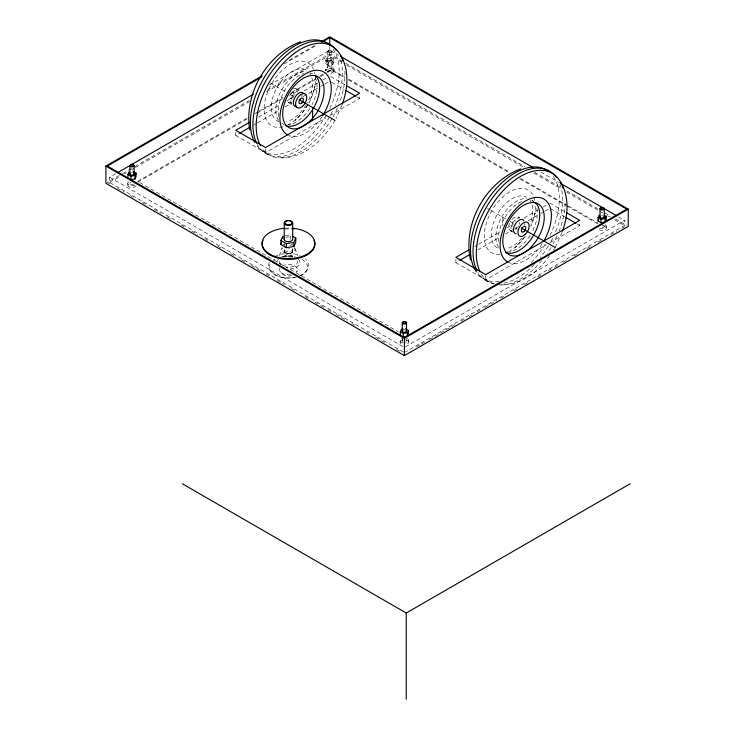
<?xml version="1.0" encoding="UTF-8"?>
<svg xmlns="http://www.w3.org/2000/svg" width="736" height="736" viewBox="0 0 736 736"><rect width="100%" height="100%" fill="white"/><g stroke="black" fill="none" stroke-linecap="round" stroke-linejoin="round"><path stroke-width="0.55" stroke-dasharray="3.68 2.76" d="M314.548 87.63L315.008 86.002L312.211 95.404L308.752 102.608M534.676 214.719L535.136 213.09L530.858 225.584M341.946 105.276L336.021 118.432M562.074 232.364L555.202 247.526M279.34 255.631L282.035 248.501M269.247 262.191C265.116 275.724 285.899 280.269 295.338 277.178M325.68 60.269L326.775 57.914L330.85 57.279L333.831 59L333.831 62.45L332.736 64.805L328.661 65.43L325.68 63.71L325.68 60.269L328.661 61.99A2.107 1.214 0 0 1 331.862 63.084A2.107 1.214 0 0 1 328.698 64.133A2.107 1.214 0 0 1 328.698 62.026L332.736 61.355L333.831 59M325.68 63.71L326.775 61.355L326.775 57.914M296.847 271.639L297.206 271.023M307.758 104.668L301.962 113.151L295.219 120.272L296.396 119.057M335.064 120.428C323.251 140.134 303.076 159.611 278.374 157.716M524.032 237.415L515.356 247.37L516.534 246.155M549.58 255.742C538.071 272.118 519.542 286.516 498.502 284.814A62.781 36.248 -60 0 0 541.457 260.94M553.325 250.268L554.576 248.437M288.963 60.352L315.827 44.841M284.087 64.023L316.848 45.117M403.383 352.02L109.618 182.418L109.618 177.247L115.57 173.816M269.266 85.082L329.756 50.158L338.716 55.329M119.296 175.545L107.382 182.418L111.357 184.718M122.802 173.512L134.182 166.943M134.743 166.621L249.348 100.455M267.076 90.224L329.756 54.032L341.697 60.922M109.618 182.418L119.536 176.695M124.494 173.834L126.482 172.684M131.431 169.823L134.412 168.112M135.406 167.532L249.44 101.697M266.294 91.963L329.756 55.329L341.706 62.229M247.048 118.156L137.604 181.341L398.286 331.844M255.006 113.556L257.996 111.835M258.989 111.265L282.872 97.474M291.824 92.304L315.698 78.522M319.682 76.222L325.652 72.772M326.646 72.202L331.623 69.331L344.558 76.792M137.604 182.206L247.048 119.02M257.002 113.27L282.872 98.339M290.83 93.739L315.698 79.378M320.675 76.507L323.665 74.787M327.64 72.487L331.623 70.187L344.558 77.657M258.492 117.144L280.269 104.576M287.196 100.574L293.14 97.152M304.023 90.859L317.878 82.864M322.828 80.003L327.778 77.151M235.732 132.36L235.732 135.461L239.688 133.17M253.543 125.175L256.514 123.464M257.508 122.884L278.291 110.888M285.218 106.886L291.152 103.463M303.03 96.6L319.856 86.894M320.85 86.314L323.822 84.603M324.806 84.033L329.756 81.172M235.732 135.461L265.576 152.692L325.956 117.834M329.912 115.552L359.6 98.412L359.6 95.303M474.674 246.523L477.646 244.812M478.63 244.242L500.406 231.674M507.334 227.672L513.268 224.241M524.161 217.957L538.016 209.953M542.966 207.101L546.922 204.81M455.869 259.449L455.869 262.559L458.841 260.838M477.646 249.982L499.413 237.415M505.356 233.984L514.262 228.841M515.255 228.27L519.211 225.98M528.117 220.837L539.994 213.983M540.988 213.412L543.95 211.701M544.944 211.131L549.893 208.27L564.816 216.89M455.869 262.559L485.714 279.79L546.094 244.932M550.05 242.65L579.738 225.501L579.738 221.37M405.37 346.858L624.514 220.331L624.514 225.501L405.37 352.029M416.65 346.803L420.422 344.623M421.415 344.052L425.38 341.762M429.346 339.471L457.13 323.435M461.095 321.144L465.06 318.854M469.025 316.563L473 314.272M476.965 311.981L480.93 309.69M484.904 307.4L496.8 300.527M500.774 298.236L504.74 295.946M513.664 290.794L517.638 288.503M524.584 284.492L527.556 282.771M537.473 277.049L541.448 274.758M548.384 270.747L553.343 267.886M554.337 267.315L557.318 265.595M563.27 262.154L566.242 260.443M574.181 255.861L578.146 253.57M587.07 248.409L591.045 246.118M597.982 242.107L603.934 238.676M610.88 234.664L616.832 231.233M621.791 228.362L624.772 226.651M274.666 256.726C282.458 252.66 292.247 252.264 300.288 255.834M300.288 275.568C307.298 273.838 311.641 264.196 305.412 259.072M284.814 256.662L288.484 255.926L292.155 256.662M290.6 253.166L291.824 252.844M291.98 275.531C287.509 277.104 281.989 275.338 279.772 271.023M326.775 61.355L330.85 60.729L333.831 62.45M285.016 235.824L290.343 235.005L290.343 239.08L287.141 239.568M285.145 252.844L286.378 253.166A4.223 2.438 0 0 0 292.56 251.684A4.223 2.438 0 0 0 288.484 248.621M269.174 154.882L266.009 153.677L263.378 151.533M489.311 281.971L486.146 280.766L483.515 278.631M279.091 121.891L277.288 120.888A29.293 16.91 -60 0 1 277.288 87.069A29.293 16.91 -60 0 1 306.572 70.159M540.868 172.04L559.783 182.96M618.544 216.881L624.514 220.331M345.653 63.213L524.768 166.621M534.373 172.169L561.586 187.873M566.554 190.753L599.389 209.705M604.9 212.888L610.862 216.329M615.314 218.896L626.75 225.501M346.684 65.099L523.94 167.44M533.894 173.181L561.78 189.281M566.757 192.16L598.626 210.551M599.619 211.131L602.609 212.851M607.586 215.731L609.574 216.881M614.56 219.751L624.514 225.501M348.533 79.092L509.717 172.15M520.665 178.471L567.428 205.473M568.422 206.043L598.276 223.275M348.533 79.957L507.73 171.865M519.671 178.756L565.441 205.178M566.435 205.758L598.276 224.14M330.749 76.581L344.678 84.622M549.893 203.099L564.816 211.72M331.743 82.322L343.684 89.222M356.62 96.683L359.6 98.412M576.757 223.781L579.738 225.501M295.89 88.67L300.362 91.255M518.264 217.056L519.754 217.92M290.812 93.932A3.165 1.831 -60 0 1 293.517 92.782L295.366 93.849M270.305 83.039L286.23 92.23M290.205 94.53L293.195 96.25M487.462 208.417L490.443 210.137M491.436 210.708L506.359 219.328M513.323 223.348L510.342 221.628A7.912 4.572 -60 0 1 519.156 217.884M290.352 98.265L292.192 99.332M515.494 228.252L517.344 229.319M287.978 102.378L291.557 104.448M510.352 230.773L512.587 232.061A7.912 4.572 -60 0 1 512.109 223.836A7.912 4.572 -60 0 1 519.34 217.994M109.618 177.247L404.377 347.429M117.318 188.158L124.264 192.17M130.226 195.61L135.194 198.481M142.149 202.492L148.111 205.933M154.063 209.374L161.018 213.385M166.98 216.826L171.948 219.696M180.881 224.857L184.856 227.148M191.811 231.168L197.772 234.609M204.728 238.62L208.702 240.911M217.635 246.072L221.61 248.372M230.552 253.534L234.526 255.824M241.482 259.836L245.447 262.136M251.408 265.576L260.351 270.738M266.312 274.178L269.293 275.899M277.233 280.48L284.188 284.501M291.143 288.512L295.118 290.803M305.044 296.544L308.025 298.264M314.98 302.275L323.923 307.436M327.897 309.736L331.872 312.027M335.837 314.318L347.76 321.2M351.734 323.5L355.709 325.79M366.629 332.102L368.616 333.242M375.572 337.263L380.54 340.124M381.533 340.704L384.514 342.424M396.428 349.306L400.402 351.596M475.309 270.241L476.459 272.09M294.943 248.501L297.629 255.631M606.344 226.366L606.344 228.086A4.223 2.438 0 0 1 602.131 230.524A4.223 2.438 0 0 1 597.908 228.086M502.881 217.313L502.881 225.934M485.714 275.65L485.714 279.79M408.6 340.538L408.6 342.258A4.223 2.438 0 0 1 405.472 344.614M402.27 338.33L402.27 340.538M400.154 340.538L400.154 342.258A4.223 2.438 0 0 0 403.282 344.614M333.978 69.11A4.223 2.438 0 0 1 327.649 71.226A4.223 2.438 0 0 1 327.649 67.004A4.223 2.438 0 0 1 333.978 69.11L333.978 70.84M332.736 61.355L332.736 64.805M331.862 51.446L331.862 69.11A2.107 1.214 0 0 1 328.698 70.168A2.107 1.214 0 0 1 328.698 68.062A2.107 1.214 0 0 1 331.862 69.11M331.623 69.331L331.623 70.187M330.85 57.279L330.85 60.729M329.756 46.396L329.756 55.329M328.661 61.99L328.661 65.43M327.649 51.446L327.649 69.11M325.533 69.11L325.533 70.84A4.223 2.438 0 0 1 330.124 68.411A4.223 2.438 0 0 1 333.914 71.263A4.223 2.438 0 0 1 328.661 73.186M292.707 249.329L292.707 257.085M284.262 244.159L284.262 247.259M284.262 249.329L284.262 257.085M265.576 148.562L265.576 152.692M127.788 183.282L127.788 185.003M284.409 256.45A4.223 2.438 0 0 1 288.484 254.647A4.223 2.438 0 0 1 292.56 256.45M292.56 244.794A4.223 2.438 0 0 1 292.146 245.382M292.56 248.704A4.223 2.438 0 0 1 288.484 251.767A4.223 2.438 0 0 1 284.409 248.704M133.832 183.89A2.107 1.214 0 0 1 130.723 184.248A2.107 1.214 0 0 1 130.511 182.418M136.086 185.638A4.223 2.438 0 0 1 129.021 186.732A4.223 2.438 0 0 1 130.916 182.648M134.992 185.003A4.223 2.438 0 0 1 128.662 184.764A4.223 2.438 0 0 1 129.895 181.176M131.459 172.629A2.107 1.214 0 0 1 132.554 172.629M603.621 225.501A2.107 1.214 0 0 1 603.621 227.231A2.107 1.214 0 0 1 600.631 227.231M602.131 225.648A4.223 2.438 0 0 1 606.344 228.086M605.112 224.646A4.223 2.438 0 0 1 605.112 228.086A4.223 2.438 0 0 1 599.141 228.086M601.579 215.712A2.107 1.214 0 0 1 602.674 215.712M405.867 339.673A2.107 1.214 0 0 1 405.867 341.394M402.886 341.394A2.107 1.214 0 0 1 402.886 339.673M405.472 339.903A4.223 2.438 0 0 1 408.6 342.258M400.154 342.258A4.223 2.438 0 0 1 403.282 339.903M406.493 338.422A4.223 2.438 0 0 1 408.563 340.851A4.223 2.438 0 0 1 405.472 342.884M403.282 342.884A4.223 2.438 0 0 1 400.191 340.851A4.223 2.438 0 0 1 402.27 338.422M403.834 329.875A2.107 1.214 0 0 1 404.929 329.875M283.912 244.821A5.281 3.045 0 0 1 283.388 244.085M285.044 229.062A26.386 15.235 0 0 1 294.207 229.292M285.044 228.197A26.386 15.235 0 0 1 291.925 228.197M292.477 243.745A4.186 2.42 0 0 1 289.864 245.631M284.436 244.26A4.186 2.42 0 0 1 284.179 243.644M285.862 237.36A4.186 2.42 0 0 1 291.714 237.875M283.112 126.73A36.294 20.958 -60 0 1 270.462 85.873A36.294 20.958 -60 0 1 313.462 69.239M314.548 72.284A36.294 20.958 -60 0 1 314.971 74.198M315.128 75.201A36.294 20.958 -60 0 1 308.918 102.911M307.906 104.751A36.294 20.958 -60 0 1 287.84 124.927M340.915 60.49A63.324 36.561 -60 0 1 335.23 105.303M332.46 111.292A63.324 36.561 -60 0 1 330.409 115.212M329.332 117.116A63.324 36.561 -60 0 1 257.26 144.44M344.844 71.3A62.781 36.248 -60 0 1 339.811 101.816M337.373 107.916A62.781 36.248 -60 0 1 333.022 116.739M331.954 118.634A62.781 36.248 -60 0 1 262.117 148.341M333.215 49.34A62.781 36.248 -60 0 1 329.756 108.532M326.158 115.294A62.781 36.248 -60 0 1 256.33 144.992M322.083 116.582A36.294 20.958 -60 0 1 288.402 135.341M284.28 124.936A29.293 16.91 -60 0 1 281.704 122.792M278.714 116.426A29.293 16.91 -60 0 1 303.416 73.628M310.426 73.039A29.293 16.91 -60 0 1 312.588 73.701M309.865 73.214A29.293 16.91 -60 0 1 310.85 74.879M311.935 77.786A29.293 16.91 -60 0 1 307.105 103.031M306.02 104.917A29.293 16.91 -60 0 1 286.571 121.725M315.266 77.519A29.201 16.854 -60 0 1 312.055 104.632M309.874 108.394A29.201 16.854 -60 0 1 288.006 124.734M278.53 120.354A29.201 16.854 -60 0 1 281.805 89.682A29.201 16.854 -60 0 1 306.728 71.502M301.999 94.88A7.912 4.572 -60 0 1 301.815 96.664M291.557 104.144A7.912 4.572 -60 0 1 292.45 95.827A7.912 4.572 -60 0 1 299.202 90.896M293.517 92.782A3.165 1.831 -60 0 1 293.866 95.698M293.517 96.444A3.165 1.831 -60 0 1 291.079 98.412A3.165 1.831 -60 0 1 289.69 96.821M289.772 96.103A3.165 1.831 -60 0 1 290.352 94.613M293.379 88.449A7.912 4.572 -60 0 1 297.528 92.294M291.934 101.991A7.912 4.572 -60 0 1 287.086 101.559M553.352 176.438A62.781 36.248 -60 0 1 549.884 235.63M545.192 244.26A62.781 36.248 -60 0 1 530.343 263.414M499.008 281.299A62.781 36.248 -60 0 1 475.364 270.379M560.013 184.322A63.324 36.561 -60 0 1 555.358 232.392M552.598 238.39A63.324 36.561 -60 0 1 550.004 243.257M548.348 246.1A63.324 36.561 -60 0 1 540.187 257.784M534.161 264.62A63.324 36.561 -60 0 1 501.768 283.461M494.307 283.507A63.324 36.561 -60 0 1 477.912 272.449M565.082 203.007A62.781 36.248 -60 0 1 559.148 231.04M557.069 235.998A62.781 36.248 -60 0 1 553.159 243.837M550.988 247.6A62.781 36.248 -60 0 1 547.418 253.12M494.196 284.032A62.781 36.248 -60 0 1 480.636 272.817M542.22 243.671A36.294 20.958 -60 0 1 507.573 261.933M500.066 254.417A36.294 20.958 -60 0 1 493.7 207.718A36.294 20.958 -60 0 1 535.109 201.287M535.55 206.549A36.294 20.958 -60 0 1 530.914 226.219M525.21 236.293A36.294 20.958 -60 0 1 509.892 251.004M532.11 200.45A29.293 16.91 -60 0 1 534.483 202.897M536.765 208.352A29.293 16.91 -60 0 1 531.723 232.714M530.058 235.529A29.293 16.91 -60 0 1 507.141 251.942M498.612 247.517A29.293 16.91 -60 0 1 501.897 216.752A29.293 16.91 -60 0 1 526.902 198.518M530.003 200.312A29.293 16.91 -60 0 1 531.401 202.888M532.073 204.884A29.293 16.91 -60 0 1 530.371 223.229M521.75 238.17A29.293 16.91 -60 0 1 506.708 248.814M497.426 247.986A29.293 16.91 -60 0 1 497.426 214.167A29.293 16.91 -60 0 1 526.709 197.257M519.708 222.465A7.912 4.572 -60 0 1 519.156 224.351M517.104 227.893A7.912 4.572 -60 0 1 515.752 229.319M511.511 231.122A7.912 4.572 -60 0 1 509.459 223.477M512.366 226.329A3.165 1.831 -60 0 1 512.725 222.999A3.165 1.831 -60 0 1 515.43 221.03M498.594 241.592A29.201 16.854 -60 0 1 522.652 201.112M531.631 200.496A29.201 16.854 -60 0 1 533.664 201.379M524.667 223.431A7.912 4.572 -60 0 1 524.474 225.216M294.271 247.572A6.679 3.855 0 0 1 288.484 253.359A6.679 3.855 0 0 1 282.698 247.572M286.378 253.166A4.223 2.438 0 0 1 285.504 249.329M298.411 259.118A11.454 6.615 0 0 1 288.484 269.045M277.03 262.43A11.454 6.615 0 0 1 278.567 259.118M282.753 256.698A11.454 6.615 0 0 1 294.216 256.698M297.077 260.746A8.896 5.134 0 0 1 286.184 267.039M280.784 264.638A8.896 5.134 0 0 1 279.892 260.746M288.484 256.938A8.896 5.134 0 0 1 290.784 257.112M301.916 259.238A18.998 10.966 0 0 1 297.988 276.488M297.114 276.764A18.998 10.966 0 0 1 276.534 275.512A18.998 10.966 0 0 1 270.14 264.15M273.415 260.314A18.998 10.966 0 0 1 275.052 259.238M281.676 256.754A18.998 10.966 0 0 1 295.292 256.754M282.109 265.99A9.025 5.207 0 0 1 293.977 265.54A9.025 5.207 0 0 1 296.304 272.274M290.821 274.703A9.025 5.207 0 0 1 279.772 268.327M328.265 52.311A2.107 1.214 0 0 0 331.798 51.759A2.107 1.214 0 0 0 329.213 50.269A2.107 1.214 0 0 0 328.265 52.311M328.642 51.658A1.582 0.911 0 0 0 331.283 51.253A1.582 0.911 0 0 0 329.351 50.14A1.582 0.911 0 0 0 328.642 51.658M328.265 60.499A2.107 1.214 0 0 0 331.798 59.947A2.107 1.214 0 0 0 329.213 58.457A2.107 1.214 0 0 0 328.265 60.499"/><path stroke-width="1.1" d="M342.268 104.172C347.981 88.596 349.425 70.205 340.74 55.448M562.405 231.27C568.109 215.694 569.554 197.303 560.878 182.546M127.926 177.882L127.926 174.432L129.021 172.077L129.021 174.377M127.926 174.432L130.916 176.162L130.916 179.602L134.992 178.977L134.992 175.527L136.086 173.172L133.096 171.451M134.992 178.977L136.086 176.622L136.086 173.172M292.155 236.054L295.798 238.151L295.798 242.227L293.802 246.532L286.341 247.692L280.885 244.536L280.885 240.46L282.882 236.155L282.882 238.197M280.885 244.536L281.686 242.816M293.802 246.532L293.802 242.457L295.798 238.151M400.301 335.138L400.301 331.688L401.396 329.332L403.429 329.02M400.301 331.688L403.282 333.408L403.282 336.858L407.367 336.223L407.367 332.782L408.452 330.427L405.472 328.698M407.367 336.223L408.452 333.868L408.452 330.427M604.219 215.105L606.206 216.255L606.206 219.705L605.112 222.06L601.036 222.686L598.046 220.966L598.046 217.516L599.141 215.16M598.046 220.966L598.782 219.392M605.112 222.06L605.112 218.61L606.206 216.255M321.798 41.4L329.756 36.8L628.25 209.134L628.25 226.366L404.377 355.617L105.892 183.282L105.892 166.051L262.099 75.863M261.252 77.206L107.382 166.051L404.377 337.52L626.75 209.134L329.756 37.665L321.816 42.246M117.548 172.675L253.405 94.236M249.587 122.286L235.732 130.29L265.576 147.522L359.6 93.242L346.674 85.772M239.688 133.17L249.587 127.457M468.731 249.955L455.869 257.388L485.714 274.62L579.738 220.331L566.803 212.87M459.825 260.268L469.724 254.555M105.892 166.051L404.377 338.376L628.25 209.134M182.381 483.782L406.244 613.033L630.108 483.782M300.49 41.786C266.533 54.657 243.837 93.96 249.67 129.812M520.628 168.884C485.824 182.105 462.64 223.164 470.405 259.771M130.916 176.162L134.992 175.527M280.885 240.46L286.341 243.616L293.802 242.457M598.046 217.516L601.036 219.236L605.112 218.61M403.282 333.408L407.367 332.782M340.713 56.479L532.901 167.44M560.786 183.54L616.547 215.731M345.672 90.362L355.626 96.112M565.809 217.46L575.764 223.201M299.156 99.7L334.981 120.382M521.29 227.948L555.119 247.471M604.238 208.702A2.107 1.214 0 0 1 601.073 209.76A2.107 1.214 0 0 1 601.073 207.644A2.107 1.214 0 0 1 604.238 208.702L604.238 217.534M601.036 219.236L601.036 222.686M600.015 208.702L600.015 217.534M406.493 322.874A2.107 1.214 0 0 1 403.319 323.923A2.107 1.214 0 0 1 403.319 321.816A2.107 1.214 0 0 1 406.493 322.874L406.493 331.706M406.244 613.033L406.244 699.2M404.377 338.376L404.377 355.617M402.27 322.874L402.27 331.706M329.756 37.665L329.756 45.301M312.588 107.456L312.588 120.382M292.707 223.045L292.707 239.715M286.341 243.616L286.341 247.692M284.262 223.045L284.262 239.715M134.118 165.618L134.118 174.45M129.895 165.618L129.895 174.45M133.06 164.56A2.107 1.214 0 0 1 133.216 166.612A2.107 1.214 0 0 1 129.932 165.83A2.107 1.214 0 0 1 132.554 164.441M133.501 172.942A2.107 1.214 0 0 1 133.621 174.588A2.107 1.214 0 0 1 130.796 174.8A2.107 1.214 0 0 1 130.18 173.19M603.952 216.274A2.107 1.214 0 0 1 602.131 218.104A2.107 1.214 0 0 1 600.3 216.274M405.867 330.197A2.107 1.214 0 0 1 405.867 331.918A2.107 1.214 0 0 1 402.886 331.918A2.107 1.214 0 0 1 402.886 330.197M313.968 240.221A26.386 15.235 0 0 1 288.484 259.394A26.386 15.235 0 0 1 263 240.221M293.075 228.298A26.386 15.235 0 0 1 310.528 251.666A26.386 15.235 0 0 1 266.441 251.666A26.386 15.235 0 0 1 283.903 228.298M292.477 239.669A4.186 2.42 0 0 1 287.169 241.629A4.186 2.42 0 0 1 284.51 238.335M260.507 145.719A62.781 36.248 -60 0 1 284.657 61.842A62.781 36.248 -60 0 1 343.132 61.392M256.772 143.483A63.324 36.561 -60 0 1 277.343 64.51A63.324 36.561 -60 0 1 336.444 50.6M254.711 142.379A62.781 36.248 -60 0 1 269.146 70.104A62.781 36.248 -60 0 1 326.158 42.798M287.436 134.844A36.294 20.958 -60 0 1 287.785 92.322A36.294 20.958 -60 0 1 324.42 72.404A36.294 20.958 -60 0 1 322.653 115.69M296.13 106.775A7.912 4.572 -60 0 1 294.97 97.281A7.912 4.572 -60 0 1 303.775 93.536M302.505 126.564A29.293 16.91 -60 0 1 285.78 99.783A29.293 16.91 -60 0 1 321.485 80.058A29.293 16.91 -60 0 1 303.407 126.068M315.358 75.523A29.293 16.91 -60 0 1 313.085 108.854A29.293 16.91 -60 0 1 285.264 125.433M507.573 261.933A36.294 20.958 -60 0 1 507.573 220.027A36.294 20.958 -60 0 1 543.867 199.07A36.294 20.958 -60 0 1 543.867 240.985M474.849 269.468A62.781 36.248 -60 0 1 490.342 195.748A62.781 36.248 -60 0 1 548.062 171.028M476.9 270.581A63.324 36.561 -60 0 1 497.472 191.608A63.324 36.561 -60 0 1 556.582 177.698M480.148 271.878A62.781 36.248 -60 0 1 502.642 191.213A62.781 36.248 -60 0 1 561.255 183.338M562.148 185.316A62.781 36.248 -60 0 1 563.27 188.48M523.544 253.156A29.293 16.91 -60 0 1 505.457 228.031A29.293 16.91 -60 0 1 541.172 206.512A29.293 16.91 -60 0 1 524.437 252.623M535.449 202.694A29.201 16.854 -60 0 1 533.177 235.916A29.201 16.854 -60 0 1 505.448 252.448M516.267 233.873A7.912 4.572 -60 0 1 515.108 224.379A7.912 4.572 -60 0 1 523.912 220.634M285.504 224.774A4.223 2.438 0 0 0 292.56 223.68A4.223 2.438 0 0 0 287.39 220.699A4.223 2.438 0 0 0 285.504 224.774M285.881 224.121A3.689 2.134 0 0 0 292.045 223.174A3.689 2.134 0 0 0 287.528 220.561A3.689 2.134 0 0 0 285.881 224.121M130.888 165.83A1.582 0.911 0 0 0 133.529 165.425A1.582 0.911 0 0 0 131.597 164.303A1.582 0.911 0 0 0 130.888 165.83M601.34 209.061A1.582 0.911 0 0 0 603.704 208.27A1.582 0.911 0 0 0 601.34 207.478A1.582 0.911 0 0 0 601.34 209.061M403.264 323.086A1.582 0.911 0 0 0 405.904 322.672A1.582 0.911 0 0 0 403.972 321.558A1.582 0.911 0 0 0 403.264 323.086M302.616 106.269A7.912 4.572 -60 0 0 305.127 94.006A7.912 4.572 -60 0 0 295.762 102.304A7.912 4.572 -60 0 0 302.616 106.269M301.742 103.022A3.165 1.831 -60 0 0 302.754 98.118A3.165 1.831 -60 0 0 299 101.439A3.165 1.831 -60 0 0 301.742 103.022M524.989 234.655A7.912 4.572 -60 0 0 527.5 222.392A7.912 4.572 -60 0 0 518.135 230.69A7.912 4.572 -60 0 0 524.989 234.655M524.124 231.408A3.165 1.831 -60 0 0 525.127 226.504A3.165 1.831 -60 0 0 521.382 229.825A3.165 1.831 -60 0 0 524.124 231.408"/></g></svg>
